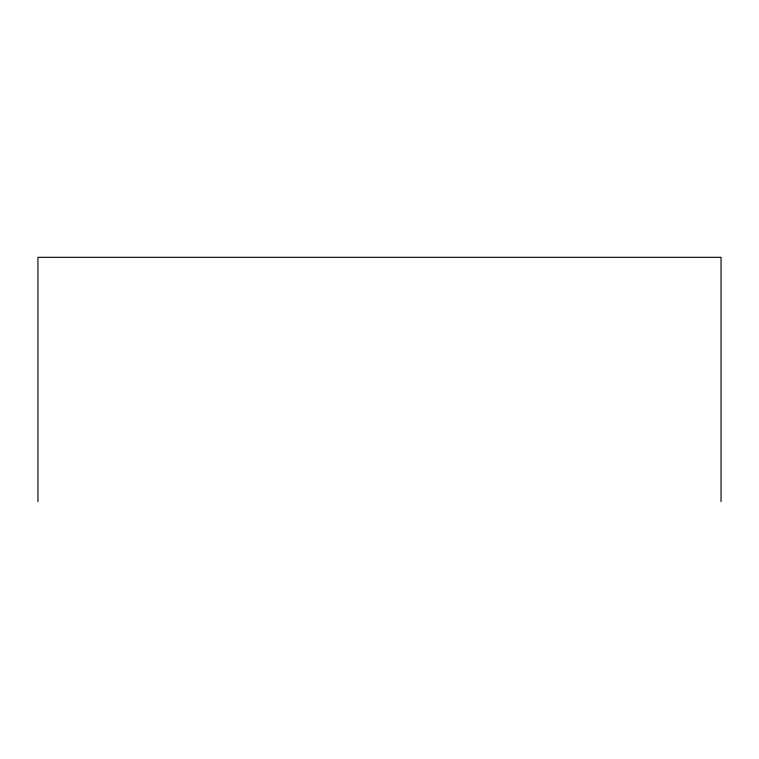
<?xml version="1.0" encoding="UTF-8"?>
<svg xmlns="http://www.w3.org/2000/svg" width="759" height="759" viewBox="0 0 759 759"><rect width="100%" height="100%" fill="white"/><g stroke="black" fill="none" stroke-linecap="round" stroke-linejoin="round"><path stroke-width="1.14" d="M721.05 501.671L721.05 257.329L37.95 257.329L37.95 501.671"/></g></svg>
